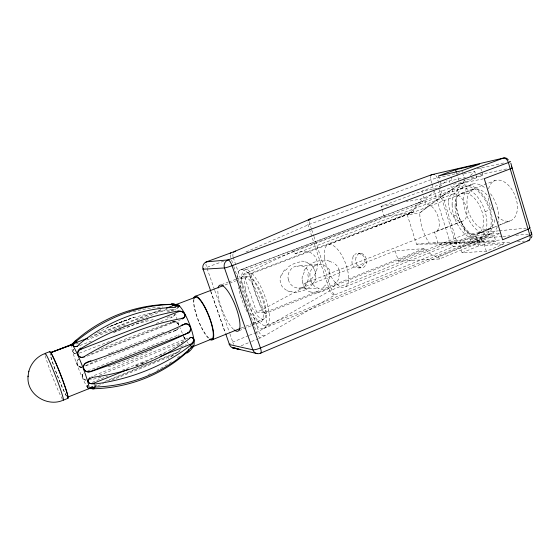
<?xml version="1.0" encoding="UTF-8"?>
<svg xmlns="http://www.w3.org/2000/svg" width="560" height="560" viewBox="0 0 560 560"><rect width="100%" height="100%" fill="white"/><g stroke="black" fill="none" stroke-linecap="round" stroke-linejoin="round"><path stroke-width="0.42" stroke-dasharray="2.8 2.1" d="M181.664 343.042L181.678 342.356A4.55 3.934 -1 0 0 183.309 336.287M184.317 339.192L184.338 338.765M87.122 386.288L87.185 385.735M339.416 274.141L338.772 277.06A16.009 15.589 -53.6 0 1 338.156 278.607M76.916 362.418L77.042 361.501M82.299 375.697L82.586 374.507M313.817 282.065L313.215 283.094M303.954 270.886L304.612 269.787A23.338 20.447 54.9 0 1 305.249 268.821M283.262 271.663L284.109 270.627M336.119 281.953L335.23 283.045M465.255 179.963C450.156 190.904 434.203 200.956 419.776 212.947L407.295 214.872L416.5 244.181L471.38 243.607L495.915 241.675L494.123 235.725L469.651 237.93L471.38 243.607M470.344 175.476L474.803 171.556L476.63 177.625L463.834 180.264M407.295 214.872L434.028 191.548M439.243 186.998L447.069 180.173M288.449 266.77L288.757 266.553A25.235 18.753 -47.1 0 1 301.427 261.758M177.149 329.476L175.679 330.442L176.393 330.008M258.629 338.583L260.218 337.925A11.13 1.974 -19.2 0 0 264.593 335.825L335.265 294.742L454.006 246.442L511.378 242.095M293.909 250.95L248.598 272.237L243.6 274.134L256.634 312.06L261.569 310.086L305.725 286.314L304.745 283.388C325.598 274.288 319.669 242.319 294.896 253.911L293.909 250.95L384.363 216.818L412.608 212.352A2.667 1.379 69.6 0 0 413.357 211.449A28.917 15.309 68.5 0 1 421.491 201.656L420.679 199.045L406.343 201.691M245.987 251.958L309.841 224.133L431.963 179.312L461.706 172.305M486.29 251.251L482.972 240.296L458.871 242.305L462.077 252.749L486.29 251.251L503.524 244.069L502.523 240.73M142.842 362.95L135.051 366.142M241.171 345.786L250.691 341.859M251.489 341.53L257.838 338.912M462.077 252.749L478.744 245.889L503.524 244.069M305.725 286.314L395.171 250.824L423.969 248.64A2.653 1.365 67.6 0 1 425.201 249.298A28.917 15.309 68.5 0 0 438.543 256.459L481.404 238.945A28.266 16.485 68.4 0 0 490.427 209.678A28.266 16.485 68.4 0 0 465.108 185.227L464.331 182.672L420.679 199.045M263.767 328.44L484.547 238.147M248.591 335.601L232.785 342.076A5.712 0.994 -19.5 0 0 230.23 343.308M249.382 335.279L255.703 332.689M499.478 233.527L479.22 241.829L440.692 242.858M395.171 250.824L398.454 261.142L439.341 259.021L482.167 241.458L481.404 238.945M477.043 234.262L496.895 226.17M500.073 224.875L509.6 220.99M266.959 325.143L491.967 233.331M345.8 286.678L490.189 228.221M239.085 330.68L250.943 325.871M251.734 325.549L261.212 321.706M423.346 196.105L425.887 204.274A14.651 7.826 69 0 1 438.228 217.07A14.651 7.826 69 0 1 434.525 232.099L438.529 245L455.651 243.607L475.587 235.522L499.415 233.289M398.454 261.142L465.626 234.087L498.47 230.853M94.241 385.728L95.858 385.077M104.762 381.486L181.65 350.448M95.445 385.77L97.062 385.112M107.597 380.863L178.878 352.072M97.902 385.777L103.558 383.495M111.636 380.226L174.643 354.753M241.052 328.125L245.091 326.487M245.903 326.158L252.371 323.54M253.183 323.218L264.509 318.633M256.634 312.06L264.229 312.788L423.969 248.64M92.246 382.326L107.639 376.138M122.227 370.279L165.165 353.031M180.558 346.843L183.799 345.541A4.606 2.058 -15.7 0 1 186.361 344.883M264.229 312.788A2.87 0.903 68.1 0 1 265.209 313.642L425.201 249.298M141.407 364.007L147.056 361.732M478.919 233.317L497.28 225.946M498.078 225.631L511.644 220.178M114.429 324.66L134.141 317.177L107.534 327.292L127.106 319.844M187.957 338.1L91.903 376.439A5.082 3.458 -27.3 0 0 91.567 376.586M99.337 375.291L181.678 342.356M485.128 211.652L489.461 209.944M304.745 283.388L461.727 221.354L465.626 234.087M435.995 231.665L463.267 220.885M87.829 370.881L177.1 335.538M85.785 365.911L131.222 348.033M132.034 347.718L175.847 330.484A4.522 4.389 -69.9 0 0 178.22 328.328A4.592 4.571 -76.2 0 1 175.539 330.505M107.954 354.074L110.39 353.122M111.202 352.8L164.003 332.101M87.108 356.153L180.509 319.795M453.936 215.943L458.08 214.326M90.657 354.039L172.837 322.077A4.522 4.389 -69.9 0 1 178.682 325.451M79.31 353.15L111.678 340.634M156.191 323.421L171.563 317.478A4.571 3.255 -33.5 0 0 174.951 314.244M79.842 345.52L91.259 341.138M113.288 332.696L148.372 319.242M167.062 312.081L176.001 308.651M89.964 337.33L163.107 309.428M76.034 344.057L78.477 343.126M86.611 340.018L125.65 325.101M137.039 320.747L168.763 308.623M243.6 274.134L250.908 273.882A2.891 0.917 69.2 0 0 251.321 273.056L413.357 211.449M461.181 193.424L495.215 180.481M221.459 284.732L227.843 282.303M228.641 282.002L235.823 279.272M236.621 278.964L243.796 276.234M250.908 273.882L412.608 212.352L374.815 226.737M329.098 244.405L474.607 189.014M225.008 284.984L235.606 280.945M236.418 280.637L247.828 276.29M94.136 335.083L161.77 309.302M245.609 269.822L473.074 183.925M294.896 253.911L453.334 193.872L450.863 185.808M241.472 269.472L465.108 185.227M239.589 270.228L421.491 201.656M460.173 188.664L464.436 187.054M481.936 172.109L482.888 175.28L459.641 184.373L443.597 194.999L419.776 212.947A33.432 18.102 68.4 0 0 429.177 243.075L495.915 241.675M384.363 216.818L381.038 206.353L449.386 180.971L465.437 177.59M223.713 261.114L206.71 267.4A5.782 0.448 -19 0 0 204.925 268.093M476.966 168.91L504.952 162.68M463.743 173.971L474.803 171.556M479.794 174.573L508.508 168.525M471.254 177.702L482.888 175.28M453.516 184.261L465.262 181.888L464.289 178.689M483.448 178.829L461.867 183.162A32.788 19.25 68.4 0 0 458.045 214.221A32.788 19.25 68.4 0 0 479.64 241.661L500.913 239.932M381.038 206.353L393.687 204.022M174.069 321.79L172.669 322.042L175.315 321.874L178.08 323.841M317.219 292.523L317.562 292.488A27.615 20.335 -49.2 0 0 330.736 287.133M499.331 230.769L526.127 228.13M321.538 260.498L321.923 260.463M502.082 236.495L456.393 240.485A4.809 0.665 -16.9 0 0 450.002 242.228L331.597 290.031A4.998 0.763 -18.1 0 0 329.784 290.878L258.685 331.331A5.565 0.952 -19.2 0 1 256.494 332.367L233.835 266.637M502.943 236.418L509.838 235.816M515.879 235.284L530.53 234.003M416.5 244.181L429.177 243.075M361.284 253.232L358.512 253.442A7.042 6.258 45.3 0 0 354.767 254.436M517.461 241.633L524.419 241.108M358.463 268.002L360.703 267.876M299.782 265.65L319.907 264.572M433.069 243.005L436.912 242.935M298.844 288.141L318.934 288.393M81.361 367.136L82.019 367.192L80.479 367.066M172.837 322.077L172.501 322.014A165.676 24.955 -20.2 0 0 98.539 349.944M291.242 291.809L289.954 291.522M327.887 260.743L329.238 261.051M175.847 330.484L175.504 330.407A165.396 27.041 -20.3 0 0 166.495 333.494M311.003 292.019L312.123 292.306A23.387 18.963 -72.2 0 0 312.935 292.495M80.661 367.136L78.197 365.841M307.279 262.409L306.236 262.108A21.742 17.78 -68.4 0 0 305.256 261.926M305.06 287.791L306.922 289.758A16.072 12.362 85.4 0 0 307.825 290.458M312.781 266.448L311.073 264.6A15.085 11.704 85.5 0 0 310.016 263.767M171.017 316.666L171.563 317.478M303.282 284.599L302.61 282.597M314.412 269.416L315.028 271.264M214.445 289.555L206.71 267.4A5.775 1.582 69.5 0 1 205.884 263.998M214.732 290.374L229.635 333.046M229.922 333.865L232.785 342.076A5.705 1.54 67.9 0 0 233.758 344.4M210.84 291.333L225.449 333.088M210.672 291.34L225.211 332.962M231.567 260.064L233.555 265.811M233.268 257.516L258.685 331.331A5.614 4.088 60.5 0 0 264.593 335.825M248.598 272.237L261.569 310.086M311.472 229.075L309.841 224.133A5.047 2.037 70.1 0 1 309.302 221.088M311.745 229.894L313.649 235.662M313.922 236.488L331.597 290.031A4.991 1.995 67.9 0 0 335.265 294.742A4.991 3.962 59.9 0 1 329.784 290.878L307.972 224.868A5.047 4.046 66.9 0 1 307.755 221.991M422.331 192.843L421.827 191.205L438.494 187.859L455.651 243.607M438.543 256.459L439.341 259.021M431.753 183.085L430.724 179.753A4.753 2.618 70.8 0 1 430.458 176.533M432.005 183.918L433.552 188.916M433.804 189.749L450.002 242.228A4.697 2.569 67.4 0 0 454.006 246.442A4.697 4.004 86.6 0 0 456.393 240.485L438.914 183.631M438.494 175.966L439.754 180.068M440.006 180.894L441.518 185.815M438.655 182.798L437.115 177.779A4.76 4.067 81.3 0 0 435.407 175.259M456.561 172.963L458.787 180.292M475.587 235.522L478.744 245.889M450.982 176.757L452.494 181.72M449.386 180.971L449.876 182.581M461.867 170.688L462.35 172.291M462.595 173.089L464.051 177.891M480.746 168.14L481.698 171.318M72.996 351.897L72.94 351.687A4.984 2.695 -49 0 1 73.85 348.852M339.171 270.403L338.527 268.429A11.522 11.403 -48.5 0 0 336.504 265.279L334.264 263.326A15.988 15.806 -74.3 0 0 333.151 262.626M315.539 274.75L315.35 277.48A15.099 11.914 75.7 0 1 315.119 278.628M302.05 278.796L302.267 275.835A16.065 12.579 76.5 0 1 302.596 274.267M286.503 290.206A15.169 15.057 -72.6 0 1 285.152 289.387L283.003 287.539A10.955 10.871 -6.4 0 1 281.064 284.55L280.42 282.674A10.955 10.836 -32.2 0 1 280.175 279.125L280.749 276.339A15.162 14.847 -47.1 0 1 281.19 275.163M289.933 291.606A15.253 15.141 -76.9 0 1 286.426 290.346M292.432 291.942A21.805 20.755 42.1 0 1 291.249 291.753M297.024 292.537A20.237 19.495 48.3 0 1 292.39 292.67M309.575 287.168A25.291 21.861 20.9 0 1 296.94 292.061M312.809 283.857A20.209 17.822 32.3 0 1 309.708 286.811M313.18 283.066A21.791 19.201 54.2 0 1 312.711 283.773M315.637 278.852A15.19 13.209 59.9 0 1 314.139 282.317M315.238 271.194A10.871 8.106 78 0 1 315.77 274.778M312.648 266.637A10.871 7.616 78.9 0 1 314.202 269.542M307.195 262.752A15.176 11.837 86.2 0 1 309.757 264.32M301.469 261.142A20.174 16.59 -73.4 0 1 305.34 261.632M285.32 270.494A20.209 16.254 -49.8 0 1 288.827 267.498M284.032 270.557A21.763 19.481 -54 0 1 284.69 269.836M281.554 275.31A15.246 13.986 -54.3 0 1 283.591 271.929M302.862 282.506A11.606 8.127 78.9 0 1 302.309 278.831M303.401 274.638A16.226 12.768 76.1 0 1 304.521 271.341M305.501 269.024A21.749 18.879 60.1 0 1 308.294 265.72A27.552 23.765 25.4 0 1 321.524 260.435M322.021 260.995A21.728 19.537 32 0 1 326.872 261.163M326.907 260.512A23.317 22.19 50.3 0 1 327.894 260.68M329.189 261.275A16.156 15.526 55 0 1 333.032 262.857M339.199 270.396A11.529 11.403 -23.9 0 1 339.458 274.148M338.709 278.852A16.17 15.722 -54.2 0 1 336.56 282.31M335.146 282.961A23.373 20.559 -56.7 0 1 334.292 283.899M335.342 285.068A21.756 19.579 -57.8 0 1 331.317 288.274M317.261 291.837A21.798 16.863 -55.9 0 1 313.054 292.068M310.989 292.075A16.24 13.174 -76.1 0 1 307.678 290.766M304.927 287.98A11.606 8.582 81.6 0 1 303.079 284.725M301.924 287.714A11.2 11.018 -64.7 0 1 288.372 279.776M288.344 279.79A11.2 10.983 -68.4 0 1 296.793 265.867M296.926 266.462A11.2 9.73 -65.4 0 1 309.155 274.099M307.853 274.47A11.193 9.114 81.5 0 1 301.945 287.791M310.926 281.12A11.872 9.373 81.5 0 1 314.685 265.832M324.107 287.392A11.879 9.499 82 0 1 311.017 281.092M329.504 271.439A11.879 10.199 -66.1 0 1 323.743 286.51M314.629 265.713A11.879 11.606 -70.5 0 1 330.169 271.11M358.512 253.603A7.427 6.741 53.9 0 1 362.229 255.073M362.334 254.919A7.154 6.93 -87.7 0 1 364.735 258.293A7.231 6.769 -72.8 0 1 364.105 263.739M363.979 263.669A7.252 5.789 -60.9 0 1 360.297 267.267M360.129 266.875A7.224 5.817 -61.9 0 1 353.171 265.937A7.224 5.817 -61.9 0 1 353.08 257.901M352.667 257.635A7.266 6.265 68.9 0 1 354.788 254.464M494.837 219.744A21.245 12.579 68.4 0 1 476.672 225.029A21.245 12.579 68.4 0 1 468.286 194.642A21.245 12.579 68.4 0 1 488.544 196.924M87.955 387.527A4.97 2.583 5.4 0 1 87.269 385.203M88.298 387.359A4.921 2.184 -19.3 0 1 87.563 385.056M179.648 356.111A151.27 142.233 -34.3 0 1 177.345 357.812M171.402 361.921A151.27 142.233 -34.3 0 1 156.94 370.412M150.052 373.779A151.27 142.233 -34.3 0 1 148.47 374.493M180.943 349.335A149.723 141.05 -33.7 0 1 168.357 358.526M86.065 379.841A4.858 4.172 -14.2 0 1 83.412 373.205M179.333 344.414A162.708 84.329 -25.9 0 1 141.267 363.608M138.159 364.896A162.708 84.329 -25.9 0 1 135.079 366.135M100.863 377.335A162.708 84.329 -25.9 0 1 90.272 379.841M182.735 342.216A4.795 3.885 -40.3 0 1 181.657 343.028M177.912 335.216A4.55 3.934 -1 0 1 179.179 334.894M151.998 349.881A161.742 85.393 -25.7 0 1 106.862 367.213M81.809 367.143A4.837 4.179 -73.1 0 1 77.343 364.728A4.837 4.179 -73.1 0 1 78.561 359.016M81.984 367.192A4.837 4.648 -31.2 0 1 78.323 359.317M85.526 365.652A165.396 27.041 -20.3 0 1 99.162 359.618M172.452 321.888A4.592 4.571 -76.2 0 1 178.745 325.549M75.53 353.836A4.886 3.451 -26.2 0 1 73.423 349.328M114.45 332.024A157.22 119.168 -14.1 0 1 122.283 328.832M126.994 327.096A157.22 119.168 -14.1 0 1 154.539 319.41M166.978 317.24A157.22 119.168 -14.1 0 1 171.017 316.701M175.035 314.265A4.725 3.892 -2.3 0 1 171.045 316.89M173.817 310.779A4.571 3.255 -33.5 0 0 170.394 310.8L169.848 309.995A158.543 119.203 -13.9 0 0 95.753 333.634M169.827 309.89A4.704 3.472 -17.6 0 1 174.3 310.653M128.793 313.012A145.775 142.912 -68.7 0 1 129.913 312.676M133.322 311.71A145.775 142.912 -68.7 0 1 162.953 306.985M183.379 336.231A4.69 3.92 -39.3 0 1 183.414 341.502M178.997 335.552A4.69 3.92 -39.3 0 1 179.242 335.461M83.685 373.31A4.893 4.2 28.6 0 1 83.993 373.086M86.002 380.492A4.907 4.144 23.5 0 1 82.439 377.209A4.907 4.144 23.5 0 1 83.531 373.17M75.691 353.255A4.998 3.409 -41.2 0 1 72.751 352.079M208.684 337.897A22.561 5.586 68.6 0 1 197.848 318.794A22.561 5.586 68.6 0 1 194.11 298.865M188.251 343.469A22.764 5.096 68.6 0 1 186.984 341.677M185.668 339.584A22.764 5.096 68.6 0 1 183.666 335.944M182.357 333.263A22.764 5.096 68.6 0 1 179.886 327.516M178.78 324.562A22.764 5.096 68.6 0 1 175.644 313.467M175.147 310.086A22.764 5.096 68.6 0 1 175.07 309.099M62.454 399.217A25.109 1.554 68.7 0 1 53.158 378.364A25.109 1.554 68.7 0 1 45.234 355.46M66.423 396.144A25.06 1.701 68.7 0 1 57.428 375.711A25.06 1.701 68.7 0 1 50.106 354.417M87.808 388.017A23.856 2.247 68.7 0 1 78.421 368.284A23.856 2.247 68.7 0 1 71.337 346.318M66.493 395.948A24.08 1.631 68.7 0 1 57.484 375.683A24.08 1.631 68.7 0 1 50.281 354.487M208.257 338.079A23.478 5.81 68.6 0 1 197.631 318.822A23.478 5.81 68.6 0 1 193.592 298.795M497.266 226.87A26.558 15.736 68.4 0 1 474.894 228.102A26.558 15.736 68.4 0 1 464.45 193.305A26.558 15.736 68.4 0 1 485.737 188.475M490.553 193.753A26.558 15.736 68.4 0 1 498.449 222.418M265.209 313.642A31.388 10.206 68.6 0 1 251.321 273.056M260.218 337.925A5.642 1.694 67.8 0 1 256.494 332.367M233.037 256.711A5.684 4.179 66.1 0 1 233.212 253.253M230.748 257.621A5.705 1.736 69.6 0 1 230.216 254.73M233.471 329.301A24.71 6.895 68.6 0 1 217.882 289.786M241.087 288.617A24.444 7.518 68.6 0 1 250.313 280.847A24.444 7.518 68.6 0 1 263.235 315.805A24.444 7.518 68.6 0 1 249.697 311.885M237.377 277.256A31.605 9.723 68.6 0 1 252.392 278.677A31.605 9.723 68.6 0 1 266.7 320.187A31.605 9.723 68.6 0 1 252.224 320.32M247.128 311.836A31.605 9.723 68.6 0 1 238.427 287.504M488.6 188.811A21.525 13.328 68.4 0 1 507.171 184.065A21.525 13.328 68.4 0 1 516.642 213.262A21.525 13.328 68.4 0 1 497.623 216.629M492.352 209.783A21.525 13.328 68.4 0 1 488.173 196.91M355.95 257.614A7.287 5.362 80.2 0 0 362.25 267.75A7.287 5.362 80.2 0 0 365.148 256.284A7.287 5.362 80.2 0 0 355.95 257.614M324.583 257.908A22.883 9.443 68.5 0 0 344.638 287.315A22.883 9.443 68.5 0 0 340.081 252.637A22.883 9.443 68.5 0 0 324.583 257.908M245.378 288.995A22.911 7.147 68.6 0 0 263.641 319.151A22.911 7.147 68.6 0 0 257.18 285.187A22.911 7.147 68.6 0 0 245.378 288.995M242.466 286.125A29.764 9.282 68.6 0 0 266.154 325.521A29.764 9.282 68.6 0 0 257.943 281.554A29.764 9.282 68.6 0 0 242.466 286.125M448.427 202.531A14.441 8.204 69 0 0 462.322 221.242A14.441 8.204 69 0 0 462.252 199.003A14.441 8.204 69 0 0 448.427 202.531M452.102 204.701A26.726 15.442 68.4 0 0 478.429 238.847A26.726 15.442 68.4 0 0 477.974 197.533A26.726 15.442 68.4 0 0 452.102 204.701M456.267 203.105A26.663 15.547 68.4 0 0 482.636 237.132A26.663 15.547 68.4 0 0 482.307 195.86A26.663 15.547 68.4 0 0 456.267 203.105M455.084 206.22A21.91 12.663 68.4 0 0 476.574 234.402A21.91 12.663 68.4 0 0 476.399 200.634A21.91 12.663 68.4 0 0 455.084 206.22"/><path stroke-width="0.84" d="M83.223 357.469A5.103 4.312 -12.6 0 1 77.91 354.396A5.103 4.312 -12.6 0 1 81.067 349.209L178.178 311.801L178.185 311.038A130.704 54.32 -26.1 0 0 80.955 348.488M182.133 319.158L182.147 318.402M62.447 400.519C46.564 407.029 26.096 393.932 28.091 376.082M28.735 371.784C30.59 363.881 36.498 356.93 44.065 353.899M28 376.74L28.812 371.217M532 235.774L531.426 237.825M182.126 318.437A131.341 53.508 -26.2 0 0 84.56 356.391L84.343 356.482A5.215 4.683 -52.1 0 1 82.383 357.168M205.884 262.647A5.775 1.582 69.5 0 1 206.444 261.849L230.916 252.868A11.277 0.777 -18.9 0 0 235.473 251.076L310.282 218.995L431.879 174.65L503.398 158.081A5.488 4.508 82 0 1 508.34 159.936M72.548 344.729L71.498 344.75L75.656 340.571L76.209 341.915M225.736 333.907L229.46 344.547L252.819 349.818A6.209 5.803 -77.7 0 0 260.288 353.283L527.891 240.842A5.404 4.424 86.9 0 0 529.767 239.288M193.326 346.493L212.373 338.737M94.808 387.107L91.042 387.632L89.46 388.57A5.005 0.707 -22.8 0 0 93.863 387.415L95.48 386.757M212.737 339.577L240.24 328.454M63.301 400.19L68.019 398.279M89.992 377.559A5.082 3.458 -27.3 0 0 88.459 382.382A5.082 3.458 -27.3 0 0 93.786 383.173L128.492 369.201M160.783 356.209L189.84 344.519A4.753 3.241 -34.1 0 0 193.627 339.941A4.753 3.241 -34.1 0 0 190.029 337.428M67.823 397.131L89.012 388.64M71.337 344.519L50.841 352.632L72.114 344.687L50.407 352.569M90.895 360.759L86.835 362.355A5.103 4.9 -33.8 0 0 83.804 368.823A5.103 4.9 -33.8 0 0 90.272 371.553L187.845 333.081M181.062 325.416L183.498 324.457M77.504 346.269A5.04 2.009 -18.4 0 1 73.283 345.464A5.04 2.009 -18.4 0 1 76.958 342.293L87.528 338.261M166.355 308.189L172.858 305.711A4.718 1.89 -15.3 0 1 178.521 305.389A4.718 1.89 -15.3 0 1 176.904 308.259M45.031 353.43L49.784 351.617M195.671 296.163L223.384 285.607M175.931 304.619L195.979 297.024M455.567 169.708L438.494 175.966L461.867 170.688L479.556 164.171L455.567 169.708L456.316 172.144M184.688 324.205L184.31 324.142A4.76 4.599 -72.1 0 1 190.218 326.858A4.76 4.599 -72.1 0 1 187.467 332.997M233.618 348.096L239.89 349.461L232.267 347.69L257.292 353.661M86.835 362.355L87.052 362.495A129.696 14.938 -20.1 0 0 184.66 324.212M90.272 371.553L90.503 371.707A129.528 16.198 -20.3 0 0 187.817 333.088M189.84 344.519L190.428 345.394A132.552 82.096 -13.2 0 1 94.283 384.09L93.786 383.173M188.377 349.202L188.944 350.49M93.863 387.415L94.423 388.773L89.46 388.57A5.005 0.707 -22.8 0 1 92.568 386.456M511.574 166.271L529.998 227.997M531.741 234.08L531.111 232.484L531.811 234.29M210.553 290.514L203.105 269.227A5.768 5.551 84.5 0 1 206.444 261.849L228.053 259.917L503.398 158.081A5.467 3.479 70.8 0 1 508.375 162.561L529.907 235.438A5.411 3.395 65.5 0 1 527.891 240.842M76.524 340.998L76.958 342.293M510.846 163.233L511.777 166.376M530.453 229.677L531.363 232.757M172.508 304.444L172.858 305.711M80.927 348.467L81.067 349.209M84.532 356.37L84.672 357.105M94.15 383.768A5.208 2.996 -1.4 0 1 88.144 381.906M189.315 338.632A133.49 81.879 -13.1 0 1 92.407 377.356M88.011 381.703A5.229 3.598 -12.2 0 1 92.435 377.566M189.28 338.345A4.914 3.185 -63.9 0 1 193.599 339.297A6.79 4.417 -42.8 0 1 193.648 339.507M194.019 339.248A4.893 3.066 -47.9 0 1 190.442 345.527M188.902 350.455A140.665 129.598 6.8 0 1 94.423 388.717M190.274 348.446A142.163 130.809 7.1 0 1 94.808 387.051M190.792 347.319A4.781 0.952 -46.6 0 1 193.228 346.43A4.781 0.952 -46.6 0 1 189.973 350.777A4.781 0.952 -46.6 0 1 186.585 352.94M190.939 346.731A4.683 0.665 -23.8 0 1 193.326 346.416A4.683 0.665 -23.8 0 1 190.232 348.383M93.744 388.85A4.97 2.583 5.4 0 1 92.575 388.92M75.698 340.606A147.308 144.48 -69.5 0 1 170.989 304.346M72.527 345.023A4.956 0.966 -22 0 1 71.904 344.197A4.956 0.966 -22 0 1 75.873 342.048M171.332 303.394A4.732 1.911 -3.5 0 1 175.308 304.934M173.551 304.934A4.641 0.91 -23.4 0 1 175.203 304.927M79.17 344.841A5.117 2.772 -41.1 0 1 73.395 345.919A5.117 2.772 -41.1 0 1 76.118 340.172M78.862 344.477A138.054 112.854 -37.9 0 1 175.651 307.426M76.559 341.033A136.752 112.189 -37.7 0 1 172.501 304.493M173.201 304.941A4.809 0.742 2.8 0 1 179.011 305.809A4.809 0.742 2.8 0 1 174.916 306.481M82.376 357.392A5.222 4.599 -48.5 0 1 77.686 353.899A5.222 4.599 -48.5 0 1 80.773 348.082M178.199 311.059A5.026 3.227 20.5 0 1 180.257 311.073A4.9 3.325 21.8 0 1 184.989 314.853A4.9 3.325 21.8 0 1 182.028 318.15M178.178 311.801A4.767 4.046 -0.1 0 1 184.149 313.285A4.767 4.046 -0.1 0 1 183.295 318.514M90.482 371.658A5.166 4.732 11 0 1 83.664 368.627A5.166 4.732 11 0 1 87.087 362.607M184.639 324.093A4.851 4.06 66.5 0 1 190.4 327.313A4.851 4.06 66.5 0 1 187.887 333.207M194.306 298.291A22.561 5.586 68.6 0 1 208.712 315.938A22.561 5.586 68.6 0 1 210.35 339.024M175.609 305.018A22.764 5.096 68.6 0 1 189 322.847A22.764 5.096 68.6 0 1 192.444 346.857M45.01 354.298A25.109 1.554 68.7 0 1 55.258 375.207A25.109 1.554 68.7 0 1 62.972 399.945M49.693 352.086A25.06 1.701 68.7 0 1 60.795 374.99A25.06 1.701 68.7 0 1 67.424 397.747M71.239 345.233A23.856 2.247 68.7 0 1 82.222 365.687A23.856 2.247 68.7 0 1 88.116 388.388M50.134 352.534A24.08 1.631 68.7 0 1 50.246 352.492M50.61 352.772A24.08 1.631 68.7 0 1 60.396 374.171A24.08 1.631 68.7 0 1 67.83 396.802M193.739 298.088A23.478 5.81 68.6 0 1 209.237 316.638A23.478 5.81 68.6 0 1 209.503 339.192M512.008 167.839A5.712 0.427 -17.4 0 1 510.244 168.875L484.281 178.661L502.614 239.792L528.08 229.257A5.656 0.819 -16.1 0 0 529.403 227.843M203.602 268.681A5.782 0.448 -19 0 0 203.105 269.227L224.462 267.939A6.279 0.532 -18.9 0 0 232.05 265.706L508.375 162.561A5.719 0.385 -17.5 0 0 509.852 161.602M235.634 348.005A5.719 5.397 -76.3 0 1 229.46 344.547A5.712 0.994 -19.5 0 1 229.355 343.959M230.286 253.687A5.705 1.736 69.6 0 1 230.916 252.868M434.287 174.65A4.76 4.067 81.3 0 0 431.879 174.65A4.753 2.618 70.8 0 0 430.682 175.77M308.364 220.451A5.047 4.046 66.9 0 1 310.282 218.995A5.047 2.037 70.1 0 0 309.421 220.038M260.288 353.283A6.202 1.82 67.6 0 0 260.435 347.991L232.05 265.706A6.279 1.869 69.4 0 0 228.053 259.917A6.279 5.978 85.3 0 0 224.462 267.939L252.819 349.818A6.202 1.176 -19.2 0 0 260.435 347.991L529.907 235.438A5.649 0.854 -16 0 0 531.209 233.982M233.695 252.35A5.684 4.179 66.1 0 1 235.473 251.076M218.12 287.959A24.71 6.895 68.6 0 1 235.599 306.327A24.71 6.895 68.6 0 1 234.185 329.931"/></g></svg>
